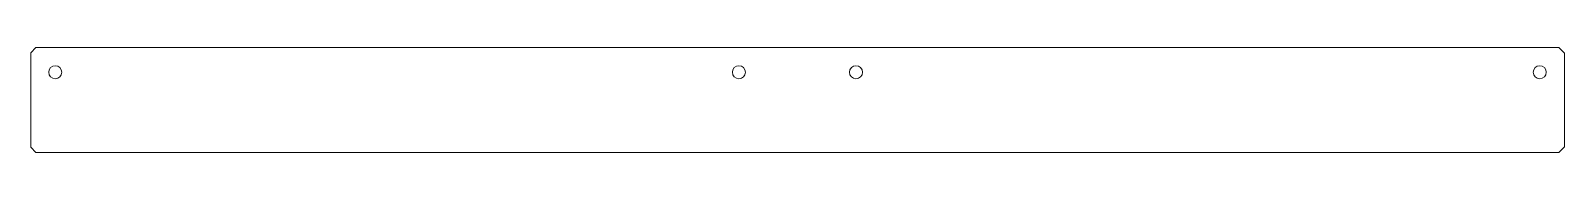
# Model space of a CAD drawing. Header units: millimetres. Extents: x 1 to 374, y -26 to -1.
import ezdxf

# ---------------------------------------------------------------- set-up
doc = ezdxf.new("R2010")
doc.units = ezdxf.units.MM
doc.header["$MEASUREMENT"] = 0
doc.layers.add('BLUE', color=5, linetype='CONTINUOUS')

msp = doc.modelspace()

# ---------------------------------------------------------------- linework, layer by layer
at = {"layer": 'BLUE', "color": 5, "linetype": 'CONTINUOUS', "lineweight": 9}
for p, q in [((2.47, -0.82), (1.23, -2.07)), ((1.23, -24.98), (1.23, -2.07)), ((2.47, -0.82), (372.87, -0.82)), ((372.87, -0.82), (374.22, -2.17)), ((374.22, -24.88), (374.22, -2.17)), ((1.23, -24.98), (2.47, -26.22)), ((374.22, -24.88), (372.87, -26.22)), ((372.87, -26.22), (2.47, -26.22))]:
    msp.add_line(p, q, dxfattribs=at)
for centre in [(7.21, -6.8), (173.48, -6.8), (201.95, -6.8), (368.23, -6.8)]:
    msp.add_circle(centre, 1.59, dxfattribs=at)

doc.saveas('drawing.dxf')
